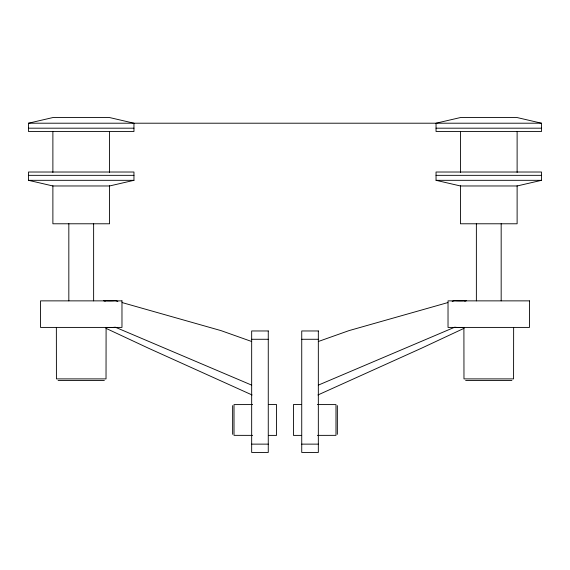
<?xml version="1.0" encoding="UTF-8"?>
<svg xmlns="http://www.w3.org/2000/svg" width="570" height="570" viewBox="0 0 570 570"><rect width="100%" height="100%" fill="white"/><g stroke="black" fill="none" stroke-linecap="round" stroke-linejoin="round"><path stroke-width="0.85" d="M106.098 327.415L106.027 378.893L56.423 378.893L56.359 327.415M513.641 327.415L513.577 378.893L463.973 378.893L463.902 327.415M464.037 328.327L421.65 348.149L317.946 394.96M318.331 385.128L454.703 327.201L456.684 327.408A38.19 9.412 -14.7 0 0 463.681 327.408M318.331 341.501L349.054 330.6L447.878 302.577M464.757 301.152L466.438 300.632A39.629 6.726 -9.9 0 1 454.661 300.647L452.145 301.359M28.5 123.206L52.882 117.555L109.568 117.555L133.957 123.206L133.957 131.506L28.5 131.506L28.5 123.206L541.5 123.206L541.5 131.506L436.043 131.506L436.043 123.206L460.432 117.555L517.118 117.555L541.5 123.206M133.957 180.32L109.568 185.97L52.882 185.97L28.5 180.32L28.5 172.019L133.957 172.019L133.957 180.32L28.5 180.32M541.5 180.32L517.118 185.97L460.432 185.97L436.043 180.32L436.043 172.019L541.5 172.019L541.5 180.32L436.043 180.32M28.5 128.186L133.957 128.186M436.043 128.186L541.5 128.186M28.5 175.339L133.957 175.339M436.043 175.339L541.5 175.339M251.669 339.278L268.263 339.278M301.737 339.278L318.331 339.278M58.083 380.553L104.367 380.553M465.633 380.553L511.917 380.553M252.624 404.579L234.013 404.6L234.013 435.352L252.624 435.373M268.584 404.565L276.557 404.558L276.557 435.395L268.584 435.387M301.416 435.387L293.443 435.395L293.443 404.558L301.416 404.565M317.376 435.373L335.987 435.352L335.987 404.6L317.376 404.579M251.669 444.13L268.263 444.13M301.737 444.13L318.331 444.13M117.855 301.359L115.297 300.632A39.629 6.726 9.9 0 1 103.605 300.647L105.243 301.152M122.123 302.577L220.946 330.6L251.669 341.501M251.669 385.128L115.297 327.201L113.316 327.408A38.19 9.412 14.7 0 1 106.319 327.408M252.054 394.96L148.35 348.149L105.963 328.327M517.118 131.727L517.118 172.446M517.118 185.72L517.118 223.782L460.432 223.782L460.432 185.72M501.173 223.718L501.173 300.867M476.37 223.718L476.37 300.867M460.432 131.727L460.432 172.446M337.362 405.626L337.362 434.326M232.638 405.626L232.638 434.326M109.568 131.727L109.568 172.446M109.568 185.72L109.568 223.782L52.882 223.782L52.882 185.72M93.63 223.718L93.63 300.867M68.828 223.718L68.828 300.867M52.882 131.727L52.882 172.446M121.973 300.867L40.527 300.867L40.527 327.415L121.973 327.415L121.973 300.867M529.473 300.867L448.027 300.867L448.027 327.415L529.473 327.415L529.473 300.867M268.263 330.963L251.669 330.963L251.669 452.445L268.263 452.445L268.263 330.963M318.331 330.963L301.737 330.963L301.737 452.445L318.331 452.445L318.331 330.963"/></g></svg>
